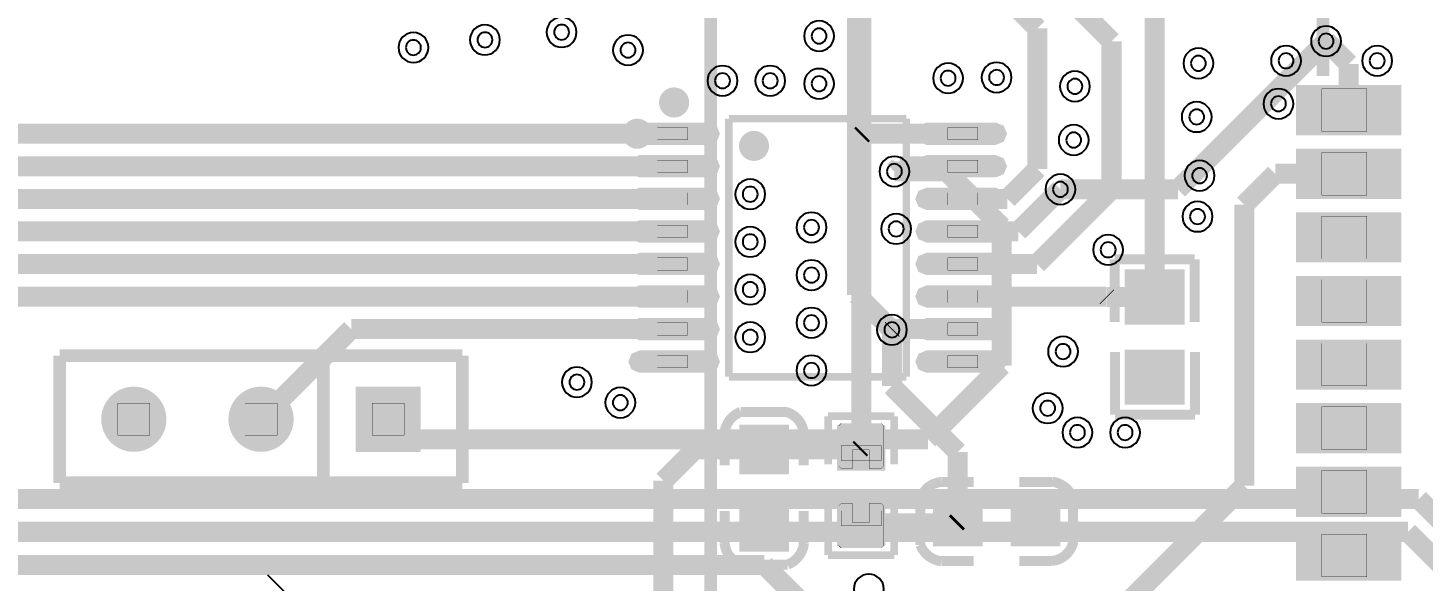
# Model space of a CAD drawing. Header units: millimetres. Extents: x 0 to 135, y -1 to 106.
# Drawn here: x 88.06 to 115.92, y 50.72 to 61.76 of the extents above; entities that cross this region are included whole.
import ezdxf

# ---------------------------------------------------------------- set-up
doc = ezdxf.new("R2010")
doc.units = ezdxf.units.MM
doc.header["$MEASUREMENT"] = 0
for name, color, linetype, true_color in [('Bottom-Layer', 7, 'Continuous', 0x0000ff), ('Bottom-Paste-Mask-Layer', 7, 'Continuous', 0x800000), ('Bottom-Solder-Mask-Layer', 7, 'Continuous', 0xaa00ff), ('Document-Layer', 7, 'Continuous', 0x6464ff), ('Hole-Layer', 7, 'Continuous', 0x222222), ('Multi-Layer', 7, 'Continuous', 0xc0c0c0), ('Pin-Soldering-Layer', 7, 'Continuous', 0xcc9999), ('Top-Layer', 7, 'Continuous', 0xff0000), ('Top-Paste-Mask-Layer', 7, 'Continuous', 0x808080), ('Top-Silkscreen-Layer', 7, 'Continuous', 0xffcc00), ('Top-Solder-Mask-Layer', 7, 'Continuous', 0x800080)]:
    doc.layers.add(name, color=color, linetype=linetype, true_color=true_color)

msp = doc.modelspace()

# ---------------------------------------------------------------- hatches: boundary and pattern name
at = {"layer": 'Bottom-Layer'}
for points in [[(89.572, 53.952, 1), (90.772, 53.952, 1)], [(92.112, 53.952, 1), (93.312, 53.952, 1)], [(95.852, 54.552), (95.852, 53.352), (94.652, 53.352), (94.652, 54.552)]]:
    msp.add_hatch(color=256, dxfattribs=at).paths.add_polyline_path(points)
at = {"layer": 'Bottom-Paste-Mask-Layer'}
for points in [[(89.572, 53.952, 1), (90.772, 53.952, 1)], [(92.112, 53.952, 1), (93.312, 53.952, 1)], [(95.852, 54.552), (95.852, 53.352), (94.652, 53.352), (94.652, 54.552)]]:
    msp.add_hatch(color=256, dxfattribs=at).paths.add_polyline_path(points)
at = {"layer": 'Bottom-Solder-Mask-Layer'}
for points in [[(89.521, 53.952, 1), (90.823, 53.952, 1)], [(92.061, 53.952, 1), (93.363, 53.952, 1)], [(95.903, 54.603), (95.903, 53.301), (94.601, 53.301), (94.601, 54.603)]]:
    msp.add_hatch(color=256, dxfattribs=at).paths.add_polyline_path(points)
at = {"layer": 'Hole-Layer'}
for points in [[(89.772, 53.952, 1), (90.572, 53.952, 1)], [(92.312, 53.952, 1), (93.112, 53.952, 1)], [(94.852, 53.952, 1), (95.652, 53.952, 1)]]:
    msp.add_hatch(color=256, dxfattribs=at).paths.add_polyline_path(points)
at = {"layer": 'Multi-Layer'}
for points in [[(89.572, 53.952, 1), (90.772, 53.952, 1)], [(89.572, 53.952, 1), (90.772, 53.952, 1)], [(89.572, 53.952, 1), (90.772, 53.952, 1)], [(92.112, 53.952, 1), (93.312, 53.952, 1)], [(92.112, 53.952, 1), (93.312, 53.952, 1)], [(92.112, 53.952, 1), (93.312, 53.952, 1)], [(95.852, 54.552), (95.852, 53.352), (94.652, 53.352), (94.652, 54.552)], [(95.852, 54.552), (95.852, 53.352), (94.652, 53.352), (94.652, 54.552)], [(95.852, 54.552), (95.852, 53.352), (94.652, 53.352), (94.652, 54.552)]]:
    msp.add_hatch(color=256, dxfattribs=at).paths.add_polyline_path(points)
h = msp.add_hatch(dxfattribs=at)
h.set_pattern_fill('ANSI37', color=256, style=0)
h.set_pattern_definition([(45, (0, 0), (-2.24506, 2.24506), []), (135, (0, 0), (-2.24506, -2.24506), [])])
h.paths.add_polyline_path([(88.065, 45.851, 1), (98.065, 45.851, 1)])
at = {"layer": 'Pin-Soldering-Layer'}
for points in [[(114.793, 59.698), (113.893, 59.698), (113.893, 60.548), (114.793, 60.548)], [(100.626, 59.775), (101.226, 59.775), (101.226, 59.53), (100.626, 59.53)], [(107.026, 59.775), (106.426, 59.775), (106.426, 59.53), (107.026, 59.53)], [(100.626, 59.125), (101.226, 59.125), (101.226, 58.88), (100.626, 58.88)], [(107.026, 59.125), (106.426, 59.125), (106.426, 58.88), (107.026, 58.88)], [(114.793, 58.428), (113.893, 58.428), (113.893, 59.278), (114.793, 59.278)], [(100.626, 58.475), (101.226, 58.475), (101.226, 58.23), (100.626, 58.23)], [(107.026, 58.475), (106.426, 58.475), (106.426, 58.23), (107.026, 58.23)], [(114.793, 57.158), (113.893, 57.158), (113.893, 58.008), (114.793, 58.008)], [(100.626, 57.825), (101.226, 57.825), (101.226, 57.58), (100.626, 57.58)], [(107.026, 57.825), (106.426, 57.825), (106.426, 57.58), (107.026, 57.58)], [(100.626, 57.175), (101.226, 57.175), (101.226, 56.93), (100.626, 56.93)], [(107.026, 57.175), (106.426, 57.175), (106.426, 56.93), (107.026, 56.93)], [(114.793, 55.888), (113.893, 55.888), (113.893, 56.738), (114.793, 56.738)], [(100.626, 56.525), (101.226, 56.525), (101.226, 56.28), (100.626, 56.28)], [(107.026, 56.525), (106.426, 56.525), (106.426, 56.28), (107.026, 56.28)], [(100.626, 55.875), (101.226, 55.875), (101.226, 55.63), (100.626, 55.63)], [(107.026, 55.875), (106.426, 55.875), (106.426, 55.63), (107.026, 55.63)], [(114.793, 54.618), (113.893, 54.618), (113.893, 55.468), (114.793, 55.468)], [(100.626, 55.225), (101.226, 55.225), (101.226, 54.98), (100.626, 54.98)], [(107.026, 55.225), (106.426, 55.225), (106.426, 54.98), (107.026, 54.98)], [(90.492, 53.632), (89.852, 53.632), (89.852, 54.272), (90.492, 54.272)], [(93.032, 53.632), (92.392, 53.632), (92.392, 54.272), (93.032, 54.272)], [(95.572, 53.632), (94.932, 53.632), (94.932, 54.272), (95.572, 54.272)], [(114.793, 53.348), (113.893, 53.348), (113.893, 54.198), (114.793, 54.198)], [(105.097, 53.426), (104.297, 53.426), (104.297, 53.126), (105.097, 53.126)], [(114.793, 52.078), (113.893, 52.078), (113.893, 52.928), (114.793, 52.928)], [(105.097, 51.826), (104.297, 51.826), (104.297, 52.126), (105.097, 52.126)], [(114.793, 50.808), (113.893, 50.808), (113.893, 51.658), (114.793, 51.658)]]:
    msp.add_hatch(color=256, dxfattribs=at).paths.add_polyline_path(points)
at = {"layer": 'Top-Layer'}
for points in [[(113.433, 60.573), (115.433, 60.573), (115.433, 59.673), (113.433, 59.673)], [(100.266, 59.481), (100.118, 59.567), (100.118, 59.738), (100.266, 59.824), (101.655, 59.824), (101.803, 59.738), (101.803, 59.567), (101.655, 59.481)], [(105.998, 59.481), (105.849, 59.567), (105.849, 59.738), (105.998, 59.824), (107.386, 59.824), (107.535, 59.738), (107.535, 59.567), (107.386, 59.481)], [(100.266, 58.831), (100.118, 58.917), (100.118, 59.088), (100.266, 59.174), (101.655, 59.174), (101.803, 59.088), (101.803, 58.917), (101.655, 58.831)], [(105.998, 58.831), (105.849, 58.917), (105.849, 59.088), (105.998, 59.174), (107.386, 59.174), (107.535, 59.088), (107.535, 58.917), (107.386, 58.831)], [(113.433, 59.303), (115.433, 59.303), (115.433, 58.403), (113.433, 58.403)], [(100.266, 58.181), (100.118, 58.267), (100.118, 58.438), (100.266, 58.524), (101.655, 58.524), (101.803, 58.438), (101.803, 58.267), (101.655, 58.181)], [(105.998, 58.181), (105.849, 58.267), (105.849, 58.438), (105.998, 58.524), (107.386, 58.524), (107.535, 58.438), (107.535, 58.267), (107.386, 58.181)], [(113.433, 58.033), (115.433, 58.033), (115.433, 57.133), (113.433, 57.133)], [(100.266, 57.531), (100.118, 57.616), (100.118, 57.788), (100.266, 57.874), (101.655, 57.874), (101.803, 57.788), (101.803, 57.616), (101.655, 57.531)], [(105.998, 57.531), (105.849, 57.616), (105.849, 57.788), (105.998, 57.874), (107.386, 57.874), (107.535, 57.788), (107.535, 57.616), (107.386, 57.531)], [(100.266, 56.881), (100.118, 56.966), (100.118, 57.138), (100.266, 57.224), (101.655, 57.224), (101.803, 57.138), (101.803, 56.966), (101.655, 56.881)], [(105.998, 56.881), (105.849, 56.966), (105.849, 57.138), (105.998, 57.224), (107.386, 57.224), (107.535, 57.138), (107.535, 56.966), (107.386, 56.881)], [(111.108, 55.892), (110.008, 55.892), (110.008, 56.892), (111.108, 56.892)], [(100.266, 56.231), (100.118, 56.316), (100.118, 56.488), (100.266, 56.574), (101.655, 56.574), (101.803, 56.488), (101.803, 56.316), (101.655, 56.231)], [(105.998, 56.231), (105.849, 56.316), (105.849, 56.488), (105.998, 56.574), (107.386, 56.574), (107.535, 56.488), (107.535, 56.316), (107.386, 56.231)], [(113.433, 56.763), (115.433, 56.763), (115.433, 55.863), (113.433, 55.863)], [(100.266, 55.581), (100.118, 55.666), (100.118, 55.838), (100.266, 55.924), (101.655, 55.924), (101.803, 55.838), (101.803, 55.666), (101.655, 55.581)], [(105.998, 55.581), (105.849, 55.666), (105.849, 55.838), (105.998, 55.924), (107.386, 55.924), (107.535, 55.838), (107.535, 55.666), (107.386, 55.581)], [(113.433, 55.493), (115.433, 55.493), (115.433, 54.593), (113.433, 54.593)], [(100.266, 54.931), (100.118, 55.016), (100.118, 55.188), (100.266, 55.274), (101.655, 55.274), (101.803, 55.188), (101.803, 55.016), (101.655, 54.931)], [(105.998, 54.931), (105.849, 55.016), (105.849, 55.188), (105.998, 55.274), (107.386, 55.274), (107.535, 55.188), (107.535, 55.016), (107.386, 54.931)], [(111.108, 54.292), (110.008, 54.292), (110.008, 55.292), (111.108, 55.292)], [(89.572, 53.952, 1), (90.772, 53.952, 1)], [(92.112, 53.952, 1), (93.312, 53.952, 1)], [(95.852, 54.552), (95.852, 53.352), (94.652, 53.352), (94.652, 54.552)], [(113.433, 54.223), (115.433, 54.223), (115.433, 53.323), (113.433, 53.323)], [(102.314, 53.794), (103.203, 53.794), (103.203, 52.905), (102.314, 52.905)], [(105.129, 52.976), (104.265, 52.976), (104.265, 53.782), (105.129, 53.782)], [(113.433, 52.953), (115.433, 52.953), (115.433, 52.053), (113.433, 52.053)], [(102.314, 52.245), (103.203, 52.245), (103.203, 51.356), (102.314, 51.356)], [(105.129, 51.469), (104.265, 51.469), (104.265, 52.276), (105.129, 52.276)], [(107.07, 52.356), (107.07, 51.467), (106.181, 51.467), (106.181, 52.356)], [(108.619, 52.356), (108.619, 51.467), (107.73, 51.467), (107.73, 52.356)], [(113.433, 51.683), (115.433, 51.683), (115.433, 50.783), (113.433, 50.783)]]:
    msp.add_hatch(color=256, dxfattribs=at).paths.add_polyline_path(points)
at = {"layer": 'Top-Paste-Mask-Layer'}
for points in [[(113.433, 60.573), (115.433, 60.573), (115.433, 59.673), (113.433, 59.673)], [(100.266, 59.481), (100.118, 59.567), (100.118, 59.738), (100.266, 59.824), (101.655, 59.824), (101.803, 59.738), (101.803, 59.567), (101.655, 59.481)], [(105.998, 59.481), (105.849, 59.567), (105.849, 59.738), (105.998, 59.824), (107.386, 59.824), (107.535, 59.738), (107.535, 59.567), (107.386, 59.481)], [(100.266, 58.831), (100.118, 58.917), (100.118, 59.088), (100.266, 59.174), (101.655, 59.174), (101.803, 59.088), (101.803, 58.917), (101.655, 58.831)], [(105.998, 58.831), (105.849, 58.917), (105.849, 59.088), (105.998, 59.174), (107.386, 59.174), (107.535, 59.088), (107.535, 58.917), (107.386, 58.831)], [(113.433, 59.303), (115.433, 59.303), (115.433, 58.403), (113.433, 58.403)], [(100.266, 58.181), (100.118, 58.267), (100.118, 58.438), (100.266, 58.524), (101.655, 58.524), (101.803, 58.438), (101.803, 58.267), (101.655, 58.181)], [(105.998, 58.181), (105.849, 58.267), (105.849, 58.438), (105.998, 58.524), (107.386, 58.524), (107.535, 58.438), (107.535, 58.267), (107.386, 58.181)], [(113.433, 58.033), (115.433, 58.033), (115.433, 57.133), (113.433, 57.133)], [(100.266, 57.531), (100.118, 57.616), (100.118, 57.788), (100.266, 57.874), (101.655, 57.874), (101.803, 57.788), (101.803, 57.616), (101.655, 57.531)], [(105.998, 57.531), (105.849, 57.616), (105.849, 57.788), (105.998, 57.874), (107.386, 57.874), (107.535, 57.788), (107.535, 57.616), (107.386, 57.531)], [(100.266, 56.881), (100.118, 56.966), (100.118, 57.138), (100.266, 57.224), (101.655, 57.224), (101.803, 57.138), (101.803, 56.966), (101.655, 56.881)], [(105.998, 56.881), (105.849, 56.966), (105.849, 57.138), (105.998, 57.224), (107.386, 57.224), (107.535, 57.138), (107.535, 56.966), (107.386, 56.881)], [(111.108, 55.892), (110.008, 55.892), (110.008, 56.892), (111.108, 56.892)], [(100.266, 56.231), (100.118, 56.316), (100.118, 56.488), (100.266, 56.574), (101.655, 56.574), (101.803, 56.488), (101.803, 56.316), (101.655, 56.231)], [(105.998, 56.231), (105.849, 56.316), (105.849, 56.488), (105.998, 56.574), (107.386, 56.574), (107.535, 56.488), (107.535, 56.316), (107.386, 56.231)], [(113.433, 56.763), (115.433, 56.763), (115.433, 55.863), (113.433, 55.863)], [(100.266, 55.581), (100.118, 55.666), (100.118, 55.838), (100.266, 55.924), (101.655, 55.924), (101.803, 55.838), (101.803, 55.666), (101.655, 55.581)], [(105.998, 55.581), (105.849, 55.666), (105.849, 55.838), (105.998, 55.924), (107.386, 55.924), (107.535, 55.838), (107.535, 55.666), (107.386, 55.581)], [(113.433, 55.493), (115.433, 55.493), (115.433, 54.593), (113.433, 54.593)], [(100.266, 54.931), (100.118, 55.016), (100.118, 55.188), (100.266, 55.274), (101.655, 55.274), (101.803, 55.188), (101.803, 55.016), (101.655, 54.931)], [(105.998, 54.931), (105.849, 55.016), (105.849, 55.188), (105.998, 55.274), (107.386, 55.274), (107.535, 55.188), (107.535, 55.016), (107.386, 54.931)], [(111.108, 54.292), (110.008, 54.292), (110.008, 55.292), (111.108, 55.292)], [(89.572, 53.952, 1), (90.772, 53.952, 1)], [(92.112, 53.952, 1), (93.312, 53.952, 1)], [(95.852, 54.552), (95.852, 53.352), (94.652, 53.352), (94.652, 54.552)], [(113.433, 54.223), (115.433, 54.223), (115.433, 53.323), (113.433, 53.323)], [(102.314, 53.794), (103.203, 53.794), (103.203, 52.905), (102.314, 52.905)], [(104.247, 53.821), (104.247, 53.021), (104.297, 52.971), (104.525, 52.971), (104.525, 53.341), (104.855, 53.341), (104.855, 52.971), (105.097, 52.971), (105.147, 53.021), (105.147, 53.821), (105.097, 53.871), (104.297, 53.871)], [(113.433, 52.953), (115.433, 52.953), (115.433, 52.053), (113.433, 52.053)], [(102.314, 52.245), (103.203, 52.245), (103.203, 51.356), (102.314, 51.356)], [(104.297, 52.271), (104.525, 52.271), (104.525, 51.891), (104.855, 51.891), (104.855, 52.271), (105.097, 52.271), (105.147, 52.221), (105.147, 51.431), (105.097, 51.381), (104.297, 51.381), (104.247, 51.431), (104.247, 52.221)], [(107.07, 52.356), (107.07, 51.467), (106.181, 51.467), (106.181, 52.356)], [(108.619, 52.356), (108.619, 51.467), (107.73, 51.467), (107.73, 52.356)], [(113.433, 51.683), (115.433, 51.683), (115.433, 50.783), (113.433, 50.783)]]:
    msp.add_hatch(color=256, dxfattribs=at).paths.add_polyline_path(points)
at = {"layer": 'Top-Solder-Mask-Layer'}
for points in [[(113.382, 60.624), (115.484, 60.624), (115.484, 59.622), (113.382, 59.622)], [(100.266, 59.43), (100.109, 59.495), (100.044, 59.652), (100.109, 59.81), (100.266, 59.875), (101.655, 59.875), (101.812, 59.81), (101.877, 59.652), (101.812, 59.495), (101.655, 59.43)], [(105.998, 59.43), (105.84, 59.495), (105.775, 59.652), (105.84, 59.81), (105.998, 59.875), (107.386, 59.875), (107.544, 59.81), (107.609, 59.652), (107.544, 59.495), (107.386, 59.43)], [(113.382, 59.354), (115.484, 59.354), (115.484, 58.352), (113.382, 58.352)], [(100.266, 58.78), (100.109, 58.845), (100.044, 59.002), (100.109, 59.16), (100.266, 59.225), (101.655, 59.225), (101.812, 59.16), (101.877, 59.002), (101.812, 58.845), (101.655, 58.78)], [(105.998, 58.78), (105.84, 58.845), (105.775, 59.002), (105.84, 59.16), (105.998, 59.225), (107.386, 59.225), (107.544, 59.16), (107.609, 59.002), (107.544, 58.845), (107.386, 58.78)], [(100.266, 58.13), (100.109, 58.195), (100.044, 58.352), (100.109, 58.51), (100.266, 58.575), (101.655, 58.575), (101.812, 58.51), (101.877, 58.352), (101.812, 58.195), (101.655, 58.13)], [(105.998, 58.13), (105.84, 58.195), (105.775, 58.352), (105.84, 58.51), (105.998, 58.575), (107.386, 58.575), (107.544, 58.51), (107.609, 58.352), (107.544, 58.195), (107.386, 58.13)], [(113.382, 58.084), (115.484, 58.084), (115.484, 57.082), (113.382, 57.082)], [(100.266, 57.48), (100.109, 57.545), (100.044, 57.702), (100.109, 57.859), (100.266, 57.925), (101.655, 57.925), (101.812, 57.859), (101.877, 57.702), (101.812, 57.545), (101.655, 57.48)], [(105.998, 57.48), (105.84, 57.545), (105.775, 57.702), (105.84, 57.859), (105.998, 57.925), (107.386, 57.925), (107.544, 57.859), (107.609, 57.702), (107.544, 57.545), (107.386, 57.48)], [(100.266, 56.83), (100.109, 56.895), (100.044, 57.052), (100.109, 57.209), (100.266, 57.275), (101.655, 57.275), (101.812, 57.209), (101.877, 57.052), (101.812, 56.895), (101.655, 56.83)], [(105.998, 56.83), (105.84, 56.895), (105.775, 57.052), (105.84, 57.209), (105.998, 57.275), (107.386, 57.275), (107.544, 57.209), (107.609, 57.052), (107.544, 56.895), (107.386, 56.83)], [(111.159, 55.841), (109.957, 55.841), (109.957, 56.943), (111.159, 56.943)], [(100.266, 56.18), (100.109, 56.245), (100.044, 56.402), (100.109, 56.559), (100.266, 56.625), (101.655, 56.625), (101.812, 56.559), (101.877, 56.402), (101.812, 56.245), (101.655, 56.18)], [(105.998, 56.18), (105.84, 56.245), (105.775, 56.402), (105.84, 56.559), (105.998, 56.625), (107.386, 56.625), (107.544, 56.559), (107.609, 56.402), (107.544, 56.245), (107.386, 56.18)], [(113.382, 56.814), (115.484, 56.814), (115.484, 55.812), (113.382, 55.812)], [(100.266, 55.53), (100.109, 55.595), (100.044, 55.752), (100.109, 55.909), (100.266, 55.975), (101.655, 55.975), (101.812, 55.909), (101.877, 55.752), (101.812, 55.595), (101.655, 55.53)], [(105.998, 55.53), (105.84, 55.595), (105.775, 55.752), (105.84, 55.909), (105.998, 55.975), (107.386, 55.975), (107.544, 55.909), (107.609, 55.752), (107.544, 55.595), (107.386, 55.53)], [(113.382, 55.544), (115.484, 55.544), (115.484, 54.542), (113.382, 54.542)], [(100.266, 54.88), (100.109, 54.945), (100.044, 55.102), (100.109, 55.259), (100.266, 55.325), (101.655, 55.325), (101.812, 55.259), (101.877, 55.102), (101.812, 54.945), (101.655, 54.88)], [(105.998, 54.88), (105.84, 54.945), (105.775, 55.102), (105.84, 55.259), (105.998, 55.325), (107.386, 55.325), (107.544, 55.259), (107.609, 55.102), (107.544, 54.945), (107.386, 54.88)], [(111.159, 54.241), (109.957, 54.241), (109.957, 55.343), (111.159, 55.343)], [(89.521, 53.952, 1), (90.823, 53.952, 1)], [(92.061, 53.952, 1), (93.363, 53.952, 1)], [(95.903, 54.603), (95.903, 53.301), (94.601, 53.301), (94.601, 54.603)], [(113.382, 54.274), (115.484, 54.274), (115.484, 53.272), (113.382, 53.272)], [(102.263, 53.845), (103.254, 53.845), (103.254, 52.854), (102.263, 52.854)], [(105.18, 52.925), (104.214, 52.925), (104.214, 53.833), (105.18, 53.833)], [(113.382, 53.004), (115.484, 53.004), (115.484, 52.002), (113.382, 52.002)], [(107.121, 52.407), (107.121, 51.416), (106.13, 51.416), (106.13, 52.407)], [(108.67, 52.407), (108.67, 51.416), (107.679, 51.416), (107.679, 52.407)], [(102.263, 52.296), (103.254, 52.296), (103.254, 51.305), (102.263, 51.305)], [(105.18, 51.419), (104.214, 51.419), (104.214, 52.327), (105.18, 52.327)], [(113.382, 51.734), (115.484, 51.734), (115.484, 50.732), (113.382, 50.732)]]:
    msp.add_hatch(color=256, dxfattribs=at).paths.add_polyline_path(points)

# ---------------------------------------------------------------- linework, layer by layer
at = {"layer": 'Bottom-Layer', "const_width": 0.4}
for points in [[(104.612, 62.108), (104.612, 56.433)], [(113.979, 61.5), (111.021, 58.542)], [(106.397, 58.899), (105.36, 58.899)], [(107.502, 57.794), (106.397, 58.899)], [(111.021, 58.542), (108.675, 58.542)], [(107.502, 55.023), (107.502, 57.794)], [(104.612, 56.433), (105.309, 55.737)], [(106.031, 53.552), (107.502, 55.023)], [(95.252, 53.952), (95.652, 53.552)], [(95.652, 53.552), (106.031, 53.552)], [(81.198, 52.358), (115.827, 52.358)], [(115.827, 52.358), (120.201, 47.985)], [(115.614, 51.704), (80.908, 51.704)], [(118.008, 49.311), (115.614, 51.704)], [(102.762, 51.041), (79.196, 51.041)], [(104.805, 48.999), (102.762, 51.041)]]:
    msp.add_lwpolyline(points, dxfattribs=at)
at = {"layer": 'Document-Layer', "const_width": 0.3}
msp.add_lwpolyline([(100.076, 59.652, 1), (100.377, 59.652), (100.377, 59.652, 1), (100.076, 59.652)], format="xyb", dxfattribs=at)
msp.add_lwpolyline([(100.076, 59.652, 1), (100.377, 59.652), (100.377, 59.652, 1), (100.076, 59.652)], format="xyb", dxfattribs=at)
at = {"layer": 'Hole-Layer'}
for points in [[(97.033, 61.526, 1), (97.333, 61.526), (97.333, 61.526, 1), (97.033, 61.526)], [(98.564, 61.679, 1), (98.864, 61.679), (98.864, 61.679, 1), (98.564, 61.679)], [(103.705, 61.603, 1), (104.005, 61.603), (104.005, 61.603, 1), (103.705, 61.603)], [(113.829, 61.5, 1), (114.129, 61.5), (114.129, 61.5, 1), (113.829, 61.5)], [(95.605, 61.373, 1), (95.905, 61.373), (95.905, 61.373, 1), (95.605, 61.373)], [(99.89, 61.322, 1), (100.19, 61.322), (100.19, 61.322, 1), (99.89, 61.322)], [(111.28, 61.058, 1), (111.58, 61.058), (111.58, 61.058, 1), (111.28, 61.058)], [(113.03, 61.108, 1), (113.33, 61.108), (113.33, 61.108, 1), (113.03, 61.108)], [(114.85, 61.108, 1), (115.15, 61.108), (115.15, 61.108, 1), (114.85, 61.108)], [(101.777, 60.71, 1), (102.077, 60.71), (102.077, 60.71, 1), (101.777, 60.71)], [(102.729, 60.71, 1), (103.029, 60.71), (103.029, 60.71, 1), (102.729, 60.71)], [(103.705, 60.651, 1), (104.005, 60.651), (104.005, 60.651, 1), (103.705, 60.651)], [(106.282, 60.761, 1), (106.582, 60.761), (106.582, 60.761, 1), (106.282, 60.761)], [(107.25, 60.776, 1), (107.55, 60.776), (107.55, 60.776, 1), (107.25, 60.776)], [(108.814, 60.598, 1), (109.114, 60.598), (109.114, 60.598, 1), (108.814, 60.598)], [(112.878, 60.251, 1), (113.178, 60.251), (113.178, 60.251, 1), (112.878, 60.251)], [(111.246, 59.987, 1), (111.546, 59.987), (111.546, 59.987, 1), (111.246, 59.987)], [(108.79, 59.527, 1), (109.09, 59.527), (109.09, 59.527, 1), (108.79, 59.527)], [(105.21, 58.899, 1), (105.51, 58.899), (105.51, 58.899, 1), (105.21, 58.899)], [(111.304, 58.815, 1), (111.604, 58.815), (111.604, 58.815, 1), (111.304, 58.815)], [(102.33, 58.445, 1), (102.63, 58.445), (102.63, 58.445, 1), (102.33, 58.445)], [(108.525, 58.542, 1), (108.825, 58.542), (108.825, 58.542, 1), (108.525, 58.542)], [(111.262, 57.997, 1), (111.562, 57.997), (111.562, 57.997, 1), (111.262, 57.997)], [(103.554, 57.782, 1), (103.854, 57.782), (103.854, 57.782, 1), (103.554, 57.782)], [(105.245, 57.752, 1), (105.545, 57.752), (105.545, 57.752, 1), (105.245, 57.752)], [(102.33, 57.493, 1), (102.63, 57.493), (102.63, 57.493, 1), (102.33, 57.493)], [(109.478, 57.335, 1), (109.778, 57.335), (109.778, 57.335, 1), (109.478, 57.335)], [(103.554, 56.83, 1), (103.854, 56.83), (103.854, 56.83, 1), (103.554, 56.83)], [(102.33, 56.541, 1), (102.63, 56.541), (102.63, 56.541, 1), (102.33, 56.541)], [(103.554, 55.878, 1), (103.854, 55.878), (103.854, 55.878, 1), (103.554, 55.878)], [(102.33, 55.589, 1), (102.63, 55.589), (102.63, 55.589, 1), (102.33, 55.589)], [(105.159, 55.737, 1), (105.459, 55.737), (105.459, 55.737, 1), (105.159, 55.737)], [(108.577, 55.304, 1), (108.877, 55.304), (108.877, 55.304, 1), (108.577, 55.304)], [(103.554, 54.926, 1), (103.854, 54.926), (103.854, 54.926, 1), (103.554, 54.926)], [(98.87, 54.692, 1), (99.17, 54.692), (99.17, 54.692, 1), (98.87, 54.692)], [(99.737, 54.283, 1), (100.037, 54.283), (100.037, 54.283, 1), (99.737, 54.283)], [(108.27, 54.172, 1), (108.57, 54.172), (108.57, 54.172, 1), (108.27, 54.172)], [(108.865, 53.687, 1), (109.165, 53.687), (109.165, 53.687, 1), (108.865, 53.687)], [(109.817, 53.687, 1), (110.117, 53.687), (110.117, 53.687, 1), (109.817, 53.687)]]:
    msp.add_lwpolyline(points, format="xyb", dxfattribs=at)
at = {"layer": 'Multi-Layer'}
for points in [[(98.414, 61.679, 1), (99.014, 61.679, 1)], [(103.555, 61.603, 1), (104.155, 61.603, 1)], [(95.455, 61.373, 1), (96.055, 61.373, 1)], [(96.883, 61.526, 1), (97.483, 61.526, 1)], [(99.74, 61.322, 1), (100.34, 61.322, 1)], [(113.679, 61.5, 1), (114.279, 61.5, 1)], [(111.13, 61.058, 1), (111.73, 61.058, 1)], [(112.88, 61.108, 1), (113.48, 61.108, 1)], [(114.7, 61.108, 1), (115.3, 61.108, 1)], [(106.132, 60.761, 1), (106.732, 60.761, 1)], [(107.1, 60.776, 1), (107.7, 60.776, 1)], [(101.627, 60.71, 1), (102.227, 60.71, 1)], [(102.579, 60.71, 1), (103.179, 60.71, 1)], [(103.555, 60.651, 1), (104.155, 60.651, 1)], [(108.664, 60.598, 1), (109.264, 60.598, 1)], [(112.728, 60.251, 1), (113.328, 60.251, 1)], [(111.096, 59.987, 1), (111.696, 59.987, 1)], [(108.64, 59.527, 1), (109.24, 59.527, 1)], [(105.06, 58.899, 1), (105.66, 58.899, 1)], [(111.154, 58.815, 1), (111.754, 58.815, 1)], [(108.375, 58.542, 1), (108.975, 58.542, 1)], [(102.18, 58.445, 1), (102.78, 58.445, 1)], [(111.112, 57.997, 1), (111.712, 57.997, 1)], [(103.404, 57.782, 1), (104.004, 57.782, 1)], [(105.095, 57.752, 1), (105.695, 57.752, 1)], [(102.18, 57.493, 1), (102.78, 57.493, 1)], [(109.328, 57.335, 1), (109.928, 57.335, 1)], [(103.404, 56.83, 1), (104.004, 56.83, 1)], [(102.18, 56.541, 1), (102.78, 56.541, 1)], [(103.404, 55.878, 1), (104.004, 55.878, 1)], [(105.009, 55.737, 1), (105.609, 55.737, 1)], [(102.18, 55.589, 1), (102.78, 55.589, 1)], [(108.427, 55.304, 1), (109.027, 55.304, 1)], [(103.404, 54.926, 1), (104.004, 54.926, 1)], [(98.72, 54.692, 1), (99.32, 54.692, 1)], [(99.587, 54.283, 1), (100.187, 54.283, 1)], [(108.12, 54.172, 1), (108.72, 54.172, 1)], [(108.715, 53.687, 1), (109.315, 53.687, 1)], [(109.667, 53.687, 1), (110.267, 53.687, 1)], [(104.549, 50.56, 1), (105.149, 50.56, 1)]]:
    msp.add_lwpolyline(points, format="xyb", close=True, dxfattribs=at)
at = {"layer": 'Pin-Soldering-Layer', "const_width": 0.00508}
for points in [[(114.793, 59.698), (113.893, 59.698), (113.893, 60.548), (114.793, 60.548)], [(100.626, 59.775), (101.226, 59.775), (101.226, 59.53), (100.626, 59.53)], [(107.026, 59.775), (106.426, 59.775), (106.426, 59.53), (107.026, 59.53)], [(100.626, 59.125), (101.226, 59.125), (101.226, 58.88), (100.626, 58.88)], [(107.026, 59.125), (106.426, 59.125), (106.426, 58.88), (107.026, 58.88)], [(114.793, 58.428), (113.893, 58.428), (113.893, 59.278), (114.793, 59.278)], [(100.626, 58.475), (101.226, 58.475), (101.226, 58.23), (100.626, 58.23)], [(107.026, 58.475), (106.426, 58.475), (106.426, 58.23), (107.026, 58.23)], [(114.793, 57.158), (113.893, 57.158), (113.893, 58.008), (114.793, 58.008)], [(100.626, 57.825), (101.226, 57.825), (101.226, 57.58), (100.626, 57.58)], [(107.026, 57.825), (106.426, 57.825), (106.426, 57.58), (107.026, 57.58)], [(100.626, 57.175), (101.226, 57.175), (101.226, 56.93), (100.626, 56.93)], [(107.026, 57.175), (106.426, 57.175), (106.426, 56.93), (107.026, 56.93)], [(114.793, 55.888), (113.893, 55.888), (113.893, 56.738), (114.793, 56.738)], [(100.626, 56.525), (101.226, 56.525), (101.226, 56.28), (100.626, 56.28)], [(107.026, 56.525), (106.426, 56.525), (106.426, 56.28), (107.026, 56.28)], [(100.626, 55.875), (101.226, 55.875), (101.226, 55.63), (100.626, 55.63)], [(107.026, 55.875), (106.426, 55.875), (106.426, 55.63), (107.026, 55.63)], [(114.793, 54.618), (113.893, 54.618), (113.893, 55.468), (114.793, 55.468)], [(100.626, 55.225), (101.226, 55.225), (101.226, 54.98), (100.626, 54.98)], [(107.026, 55.225), (106.426, 55.225), (106.426, 54.98), (107.026, 54.98)], [(90.492, 53.632), (89.852, 53.632), (89.852, 54.272), (90.492, 54.272)], [(93.032, 53.632), (92.392, 53.632), (92.392, 54.272), (93.032, 54.272)], [(95.572, 53.632), (94.932, 53.632), (94.932, 54.272), (95.572, 54.272)], [(114.793, 53.348), (113.893, 53.348), (113.893, 54.198), (114.793, 54.198)], [(105.097, 53.426), (104.297, 53.426), (104.297, 53.126), (105.097, 53.126)], [(114.793, 52.078), (113.893, 52.078), (113.893, 52.928), (114.793, 52.928)], [(105.097, 51.826), (104.297, 51.826), (104.297, 52.126), (105.097, 52.126)], [(114.793, 50.808), (113.893, 50.808), (113.893, 51.658), (114.793, 51.658)]]:
    msp.add_lwpolyline(points, close=True, dxfattribs=at)
at = {"layer": 'Top-Layer', "const_width": 0.4}
for points in [[(104.697, 66.702), (104.697, 59.619)], [(110.558, 56.392), (110.558, 63.389)], [(109.695, 61.5), (108.573, 62.622)], [(108.216, 61.755), (107.816, 62.155)], [(108.216, 58.95), (108.216, 61.755)], [(109.695, 58.542), (109.695, 61.5)], [(114.433, 61.046), (113.979, 61.5)], [(114.433, 60.123), (114.433, 61.046)], [(48.827, 59.652), (100.96, 59.652)], [(104.73, 59.652), (104.697, 59.619)], [(104.697, 59.619), (104.697, 53.379)], [(106.692, 59.652), (104.73, 59.652)], [(100.96, 59.002), (67.417, 59.002)], [(105.463, 59.002), (105.36, 58.899)], [(106.692, 59.002), (105.463, 59.002)], [(107.618, 58.352), (108.216, 58.95)], [(112.964, 58.853), (112.347, 58.236)], [(114.433, 58.853), (112.964, 58.853)], [(68.042, 58.352), (100.96, 58.352)], [(106.641, 58.352), (107.618, 58.352)], [(107.835, 57.702), (108.675, 58.542)], [(108.205, 57.052), (109.695, 58.542)], [(112.347, 58.236), (112.347, 52.626)], [(100.96, 57.702), (68.801, 57.702)], [(106.692, 57.702), (107.835, 57.702)], [(69.288, 57.052), (100.96, 57.052)], [(106.641, 57.052), (108.205, 57.052)], [(100.96, 56.402), (69.965, 56.402)], [(106.641, 56.402), (109.598, 56.402)], [(109.598, 56.402), (109.608, 56.392)], [(109.608, 56.392), (110.558, 56.392)], [(94.512, 55.752), (92.712, 53.952)], [(100.96, 55.752), (94.512, 55.752)], [(105.309, 55.737), (105.324, 55.752)], [(105.309, 55.737), (105.309, 54.615)], [(105.324, 55.752), (106.641, 55.752)], [(105.309, 54.615), (106.625, 53.298)], [(101.373, 53.349), (100.748, 52.724)], [(102.759, 53.349), (101.373, 53.349)], [(104.667, 53.349), (102.759, 53.349)], [(104.697, 53.379), (104.667, 53.349)], [(106.625, 53.298), (106.625, 51.912)], [(100.748, 52.724), (100.748, 50.123)], [(112.347, 52.626), (109.44, 49.719)], [(106.625, 51.912), (106.586, 51.873)], [(106.586, 51.873), (104.697, 51.873)]]:
    msp.add_lwpolyline(points, dxfattribs=at)
at = {"layer": 'Top-Paste-Mask-Layer', "const_width": 0.00508}
for points in [[(104.247, 53.821), (104.247, 53.021), (104.297, 52.971), (104.525, 52.971), (104.525, 53.341), (104.855, 53.341), (104.855, 52.971), (105.097, 52.971), (105.147, 53.021), (105.147, 53.821), (105.097, 53.871), (104.297, 53.871)], [(104.297, 52.271), (104.525, 52.271), (104.525, 51.891), (104.855, 51.891), (104.855, 52.271), (105.097, 52.271), (105.147, 52.221), (105.147, 51.431), (105.097, 51.381), (104.297, 51.381), (104.247, 51.431), (104.247, 52.221)]]:
    msp.add_lwpolyline(points, close=True, dxfattribs=at)
at = {"layer": 'Top-Silkscreen-Layer'}
for points, const_width in [([(101.692, 24.617, -0.414), (97.799, 20.724), (48.098, 20.724, -0.102), (48.048, 20.734), (48.048, 20.734, -0.374), (44.446, 24.361), (44.446, 24.361, -0.092), (44.438, 24.407), (44.438, 95.085, -0.414), (48.331, 98.979, -0.02), (48.352, 98.979), (98.085, 98.979, -0.125), (98.146, 98.963, -0.369), (101.684, 95.345), (101.684, 95.345, -0.093), (101.692, 95.299), (101.692, 24.617)], 0.254), ([(100.81, 60.276, 1), (101.111, 60.276), (101.111, 60.276, 1), (100.81, 60.276)], 0.3), ([(100.81, 60.276, 1), (101.111, 60.276), (101.111, 60.276, 1), (100.81, 60.276)], 0.3), ([(102.406, 59.409, 1), (102.706, 59.409), (102.706, 59.409, 1), (102.406, 59.409)], 0.3), ([(102.406, 59.409, 1), (102.706, 59.409), (102.706, 59.409, 1), (102.406, 59.409)], 0.3), ([(102.289, 54.099, 0.274), (101.965, 53.68)], 0.2), ([(102.289, 54.099, 0.274), (101.965, 53.68)], 0.2), ([(103.546, 53.68, 0.347), (103.148, 54.107)], 0.2), ([(103.546, 53.68, 0.347), (103.148, 54.107)], 0.2), ([(106.295, 52.699, 0.347), (105.867, 52.301)], 0.2), ([(106.295, 52.699, 0.347), (105.867, 52.301)], 0.2), ([(108.924, 52.382, 0.274), (108.506, 52.706)], 0.2), ([(108.924, 52.382, 0.274), (108.506, 52.706)], 0.2), ([(101.971, 51.47, 0.347), (102.37, 51.042)], 0.2), ([(101.971, 51.47, 0.347), (102.37, 51.042)], 0.2), ([(103.229, 51.051, 0.274), (103.553, 51.469)], 0.2), ([(103.229, 51.051, 0.274), (103.553, 51.469)], 0.2), ([(105.876, 51.442, 0.274), (106.294, 51.117)], 0.2), ([(105.876, 51.442, 0.274), (106.294, 51.117)], 0.2), ([(108.505, 51.124, 0.347), (108.933, 51.523)], 0.2), ([(108.505, 51.124, 0.347), (108.933, 51.523)], 0.2)]:
    msp.add_lwpolyline(points, format="xyb", dxfattribs=dict(at, const_width=const_width))
for points, const_width in [([(113.917, 63.408), (113.917, 60.804)], 0.254), ([(113.917, 63.408), (113.917, 60.804)], 0.254), ([(102.055, 59.953), (105.598, 59.953)], 0.152), ([(102.055, 54.801), (102.055, 59.953)], 0.152), ([(102.055, 59.953), (105.598, 59.953)], 0.152), ([(102.055, 54.801), (102.055, 59.953)], 0.152), ([(105.598, 59.953), (105.598, 54.801)], 0.152), ([(105.598, 59.953), (105.598, 54.801)], 0.152), ([(111.358, 57.142), (109.758, 57.142)], 0.2), ([(109.758, 57.142), (109.758, 55.892)], 0.2), ([(111.358, 57.142), (109.758, 57.142)], 0.2), ([(109.758, 57.142), (109.758, 55.892)], 0.2), ([(111.358, 57.142), (111.358, 55.892)], 0.2), ([(111.358, 57.142), (111.358, 55.892)], 0.2), ([(88.692, 52.682), (88.692, 55.222)], 0.254), ([(96.732, 55.222), (88.692, 55.222)], 0.254), ([(88.692, 52.682), (88.692, 55.222)], 0.254), ([(96.732, 55.222), (88.692, 55.222)], 0.254), ([(93.958, 52.682), (93.958, 55.222)], 0.254), ([(93.958, 52.682), (93.958, 55.222)], 0.254), ([(96.732, 52.682), (96.732, 55.222)], 0.254), ([(96.732, 52.682), (96.732, 55.222)], 0.254), ([(109.763, 55.292), (109.763, 54.042)], 0.2), ([(109.763, 55.292), (109.763, 54.042)], 0.2), ([(111.363, 55.292), (111.363, 54.042)], 0.2), ([(111.363, 55.292), (111.363, 54.042)], 0.2), ([(105.598, 54.801), (102.055, 54.801)], 0.152), ([(105.598, 54.801), (102.055, 54.801)], 0.152), ([(103.165, 54.099), (102.289, 54.099)], 0.2), ([(103.165, 54.099), (102.289, 54.099)], 0.2), ([(105.357, 54.011), (104.036, 54.011)], 0.152), ([(104.036, 54.011), (104.036, 53.052)], 0.152), ([(105.357, 54.011), (104.036, 54.011)], 0.152), ([(104.036, 54.011), (104.036, 53.052)], 0.152), ([(105.357, 53.052), (105.357, 54.011)], 0.152), ([(105.357, 53.052), (105.357, 54.011)], 0.152), ([(111.363, 54.042), (109.763, 54.042)], 0.2), ([(111.363, 54.042), (109.763, 54.042)], 0.2), ([(101.971, 53.68), (101.971, 53.032)], 0.2), ([(101.971, 53.68), (101.971, 53.032)], 0.2), ([(103.546, 53.68), (103.546, 53.032)], 0.2), ([(103.546, 53.68), (103.546, 53.032)], 0.2), ([(96.732, 52.682), (88.692, 52.682)], 0.254), ([(96.732, 52.682), (88.692, 52.682)], 0.254), ([(106.943, 52.699), (106.295, 52.699)], 0.2), ([(106.943, 52.699), (106.295, 52.699)], 0.2), ([(108.505, 52.699), (107.857, 52.699)], 0.2), ([(108.505, 52.699), (107.857, 52.699)], 0.2), ([(105.876, 51.442), (105.876, 52.318)], 0.2), ([(105.876, 51.442), (105.876, 52.318)], 0.2), ([(108.924, 51.505), (108.924, 52.382)], 0.2), ([(108.924, 51.505), (108.924, 52.382)], 0.2), ([(101.971, 52.118), (101.971, 51.47)], 0.2), ([(101.971, 52.118), (101.971, 51.47)], 0.2), ([(103.546, 52.118), (103.546, 51.47)], 0.2), ([(103.546, 52.118), (103.546, 51.47)], 0.2), ([(104.036, 51.241), (104.036, 52.2)], 0.152), ([(104.036, 51.241), (104.036, 52.2)], 0.152), ([(105.357, 52.2), (105.357, 51.241)], 0.152), ([(105.357, 52.2), (105.357, 51.241)], 0.152), ([(105.357, 51.241), (104.036, 51.241)], 0.152), ([(105.357, 51.241), (104.036, 51.241)], 0.152), ([(103.229, 51.051), (102.352, 51.051)], 0.2), ([(103.229, 51.051), (102.352, 51.051)], 0.2), ([(106.943, 51.124), (106.295, 51.124)], 0.2), ([(106.943, 51.124), (106.295, 51.124)], 0.2), ([(108.505, 51.124), (107.857, 51.124)], 0.2), ([(108.505, 51.124), (107.857, 51.124)], 0.2)]:
    msp.add_lwpolyline(points, dxfattribs=dict(at, const_width=const_width))

doc.saveas('drawing.dxf')
